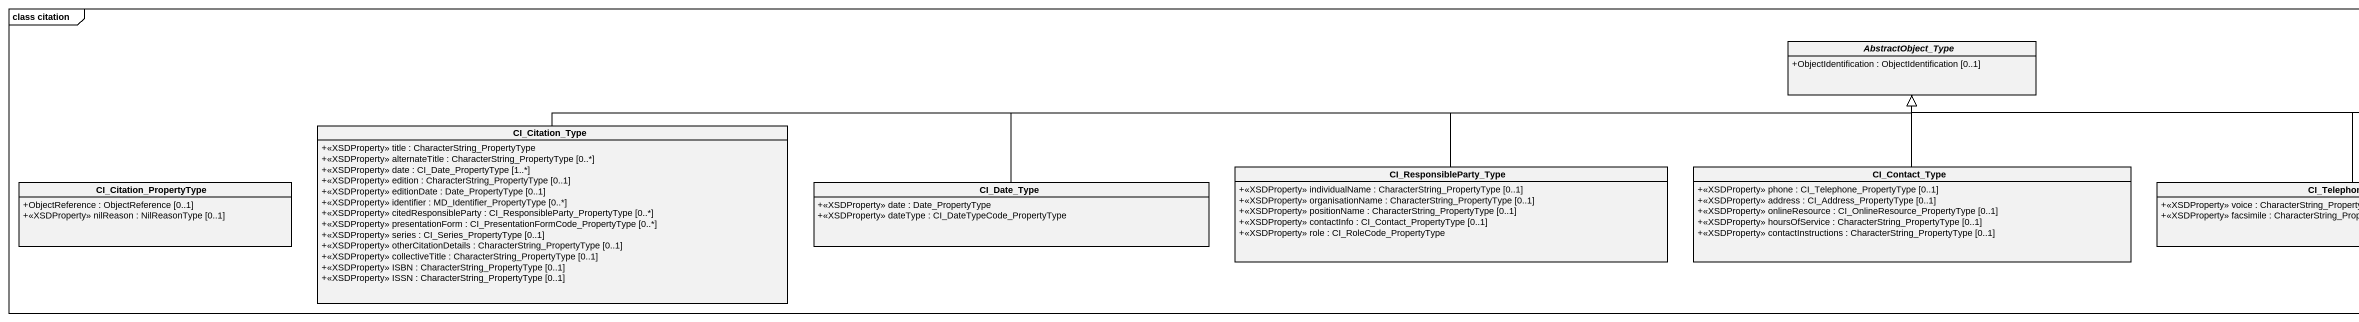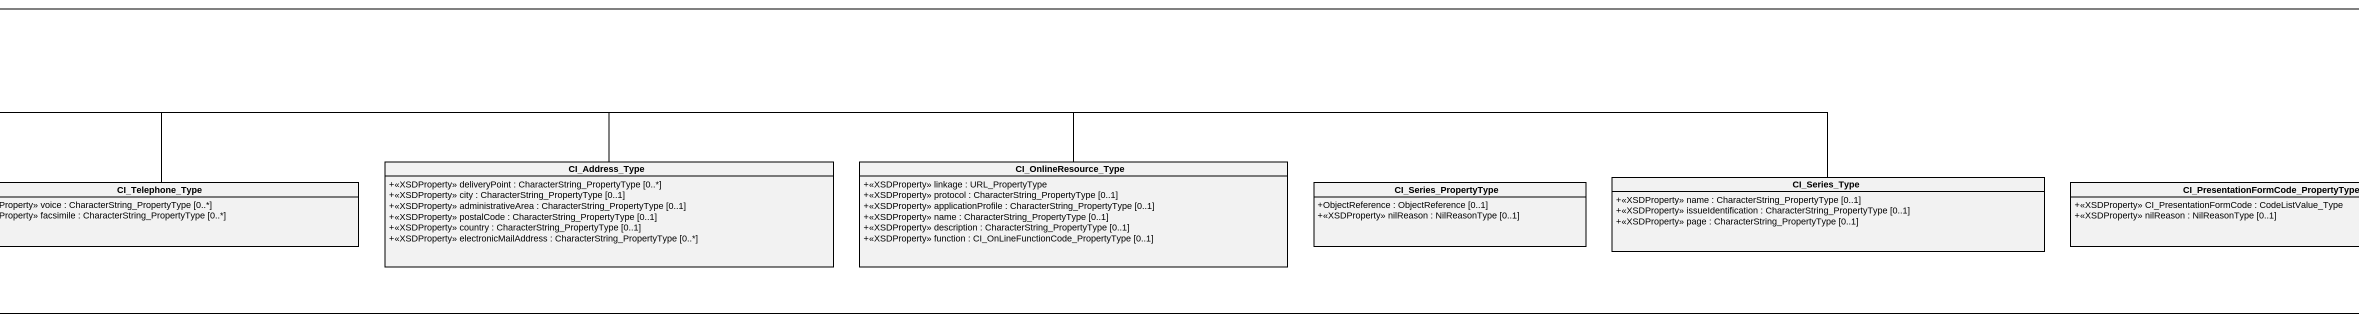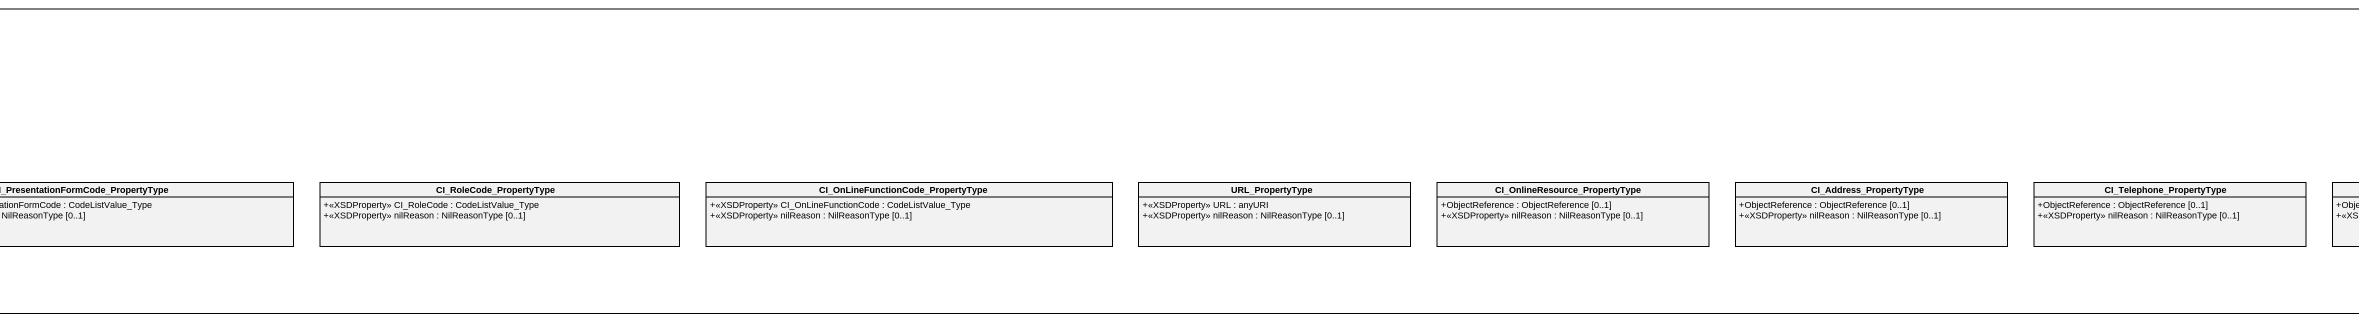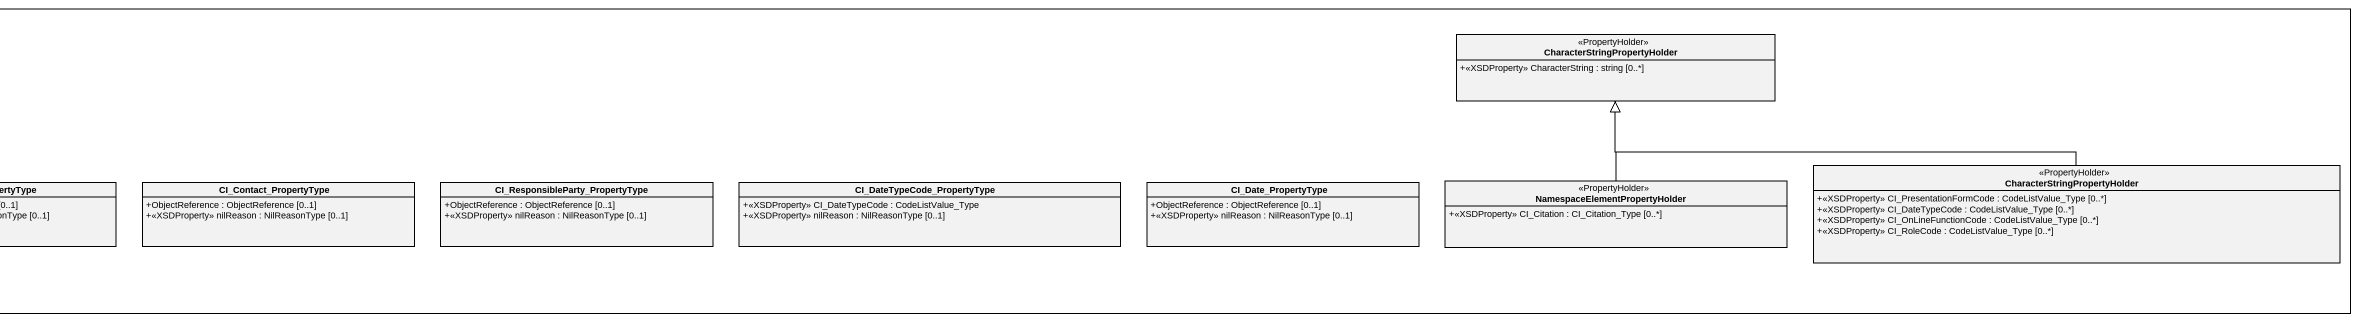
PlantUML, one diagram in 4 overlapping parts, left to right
@startuml
mainframe class citation
hide circle
hide empty members
skinparam classAttributeIconSize 0
abstract class AbstractObject_Type {
  +ObjectIdentification : ObjectIdentification [0..1]
}
class "CharacterStringPropertyHolder" as CharacterStringPropertyHolde <<PropertyHolder>> {
  +<<XSDProperty>> CharacterString : string [0..*]
}
class CI_Citation_Type {
  +<<XSDProperty>> title : CharacterString_PropertyType
  +<<XSDProperty>> alternateTitle : CharacterString_PropertyType [0..*]
  +<<XSDProperty>> date : CI_Date_PropertyType [1..*]
  +<<XSDProperty>> edition : CharacterString_PropertyType [0..1]
  +<<XSDProperty>> editionDate : Date_PropertyType [0..1]
  +<<XSDProperty>> identifier : MD_Identifier_PropertyType [0..*]
  +<<XSDProperty>> citedResponsibleParty : CI_ResponsibleParty_PropertyType [0..*]
  +<<XSDProperty>> presentationForm : CI_PresentationFormCode_PropertyType [0..*]
  +<<XSDProperty>> series : CI_Series_PropertyType [0..1]
  +<<XSDProperty>> otherCitationDetails : CharacterString_PropertyType [0..1]
  +<<XSDProperty>> collectiveTitle : CharacterString_PropertyType [0..1]
  +<<XSDProperty>> ISBN : CharacterString_PropertyType [0..1]
  +<<XSDProperty>> ISSN : CharacterString_PropertyType [0..1]
}
class CI_Address_Type {
  +<<XSDProperty>> deliveryPoint : CharacterString_PropertyType [0..*]
  +<<XSDProperty>> city : CharacterString_PropertyType [0..1]
  +<<XSDProperty>> administrativeArea : CharacterString_PropertyType [0..1]
  +<<XSDProperty>> postalCode : CharacterString_PropertyType [0..1]
  +<<XSDProperty>> country : CharacterString_PropertyType [0..1]
  +<<XSDProperty>> electronicMailAddress : CharacterString_PropertyType [0..*]
}
class CI_OnlineResource_Type {
  +<<XSDProperty>> linkage : URL_PropertyType
  +<<XSDProperty>> protocol : CharacterString_PropertyType [0..1]
  +<<XSDProperty>> applicationProfile : CharacterString_PropertyType [0..1]
  +<<XSDProperty>> name : CharacterString_PropertyType [0..1]
  +<<XSDProperty>> description : CharacterString_PropertyType [0..1]
  +<<XSDProperty>> function : CI_OnLineFunctionCode_PropertyType [0..1]
}
class CI_Citation_PropertyType {
  +ObjectReference : ObjectReference [0..1]
  +<<XSDProperty>> nilReason : NilReasonType [0..1]
}
class CI_Date_Type {
  +<<XSDProperty>> date : Date_PropertyType
  +<<XSDProperty>> dateType : CI_DateTypeCode_PropertyType
}
class CI_ResponsibleParty_Type {
  +<<XSDProperty>> individualName : CharacterString_PropertyType [0..1]
  +<<XSDProperty>> organisationName : CharacterString_PropertyType [0..1]
  +<<XSDProperty>> positionName : CharacterString_PropertyType [0..1]
  +<<XSDProperty>> contactInfo : CI_Contact_PropertyType [0..1]
  +<<XSDProperty>> role : CI_RoleCode_PropertyType
}
class CI_Contact_Type {
  +<<XSDProperty>> phone : CI_Telephone_PropertyType [0..1]
  +<<XSDProperty>> address : CI_Address_PropertyType [0..1]
  +<<XSDProperty>> onlineResource : CI_OnlineResource_PropertyType [0..1]
  +<<XSDProperty>> hoursOfService : CharacterString_PropertyType [0..1]
  +<<XSDProperty>> contactInstructions : CharacterString_PropertyType [0..1]
}
class CI_Telephone_Type {
  +<<XSDProperty>> voice : CharacterString_PropertyType [0..*]
  +<<XSDProperty>> facsimile : CharacterString_PropertyType [0..*]
}
class CI_Series_PropertyType {
  +ObjectReference : ObjectReference [0..1]
  +<<XSDProperty>> nilReason : NilReasonType [0..1]
}
class CI_Series_Type {
  +<<XSDProperty>> name : CharacterString_PropertyType [0..1]
  +<<XSDProperty>> issueIdentification : CharacterString_PropertyType [0..1]
  +<<XSDProperty>> page : CharacterString_PropertyType [0..1]
}
class "CI_PresentationFormCode_PropertyType" as CI_PresentationFormCode {
  +<<XSDProperty>> CI_PresentationFormCode : CodeListValue_Type
  +<<XSDProperty>> nilReason : NilReasonType [0..1]
}
class CI_RoleCode_PropertyType {
  +<<XSDProperty>> CI_RoleCode : CodeListValue_Type
  +<<XSDProperty>> nilReason : NilReasonType [0..1]
}
class "CI_OnLineFunctionCode_PropertyType" as CI_OnLineFunctionCode {
  +<<XSDProperty>> CI_OnLineFunctionCode : CodeListValue_Type
  +<<XSDProperty>> nilReason : NilReasonType [0..1]
}
class URL_PropertyType {
  +<<XSDProperty>> URL : anyURI
  +<<XSDProperty>> nilReason : NilReasonType [0..1]
}
class "CI_OnlineResource_PropertyType" as CI_OnlineResource {
  +ObjectReference : ObjectReference [0..1]
  +<<XSDProperty>> nilReason : NilReasonType [0..1]
}
class CI_Address_PropertyType {
  +ObjectReference : ObjectReference [0..1]
  +<<XSDProperty>> nilReason : NilReasonType [0..1]
}
class CI_Telephone_PropertyType {
  +ObjectReference : ObjectReference [0..1]
  +<<XSDProperty>> nilReason : NilReasonType [0..1]
}
class CI_Contact_PropertyType {
  +ObjectReference : ObjectReference [0..1]
  +<<XSDProperty>> nilReason : NilReasonType [0..1]
}
class "CI_ResponsibleParty_PropertyType" as CI_ResponsibleParty {
  +ObjectReference : ObjectReference [0..1]
  +<<XSDProperty>> nilReason : NilReasonType [0..1]
}
class CI_DateTypeCode_PropertyType {
  +<<XSDProperty>> CI_DateTypeCode : CodeListValue_Type
  +<<XSDProperty>> nilReason : NilReasonType [0..1]
}
class CI_Date_PropertyType {
  +ObjectReference : ObjectReference [0..1]
  +<<XSDProperty>> nilReason : NilReasonType [0..1]
}
class "NamespaceElementPropertyHolder" as NamespaceElementPropertyHold <<PropertyHolder>> {
  +<<XSDProperty>> CI_Citation : CI_Citation_Type [0..*]
}
class "CharacterStringPropertyHolder" as CharacterStringPropertyHolde_2 <<PropertyHolder>> {
  +<<XSDProperty>> CI_PresentationFormCode : CodeListValue_Type [0..*]
  +<<XSDProperty>> CI_DateTypeCode : CodeListValue_Type [0..*]
  +<<XSDProperty>> CI_OnLineFunctionCode : CodeListValue_Type [0..*]
  +<<XSDProperty>> CI_RoleCode : CodeListValue_Type [0..*]
}
CI_Citation_Type -right-|> AbstractObject_Type
CI_Address_Type -left-|> AbstractObject_Type
CI_OnlineResource_Type -left-|> AbstractObject_Type
CI_Date_Type -right-|> AbstractObject_Type
CI_ResponsibleParty_Type -right-|> AbstractObject_Type
CI_Contact_Type -up-|> AbstractObject_Type
CI_Telephone_Type -left-|> AbstractObject_Type
CI_Series_Type -left-|> AbstractObject_Type
NamespaceElementPropertyHold -up-|> CharacterStringPropertyHolde
CharacterStringPropertyHolde_2 -left-|> CharacterStringPropertyHolde
@enduml
